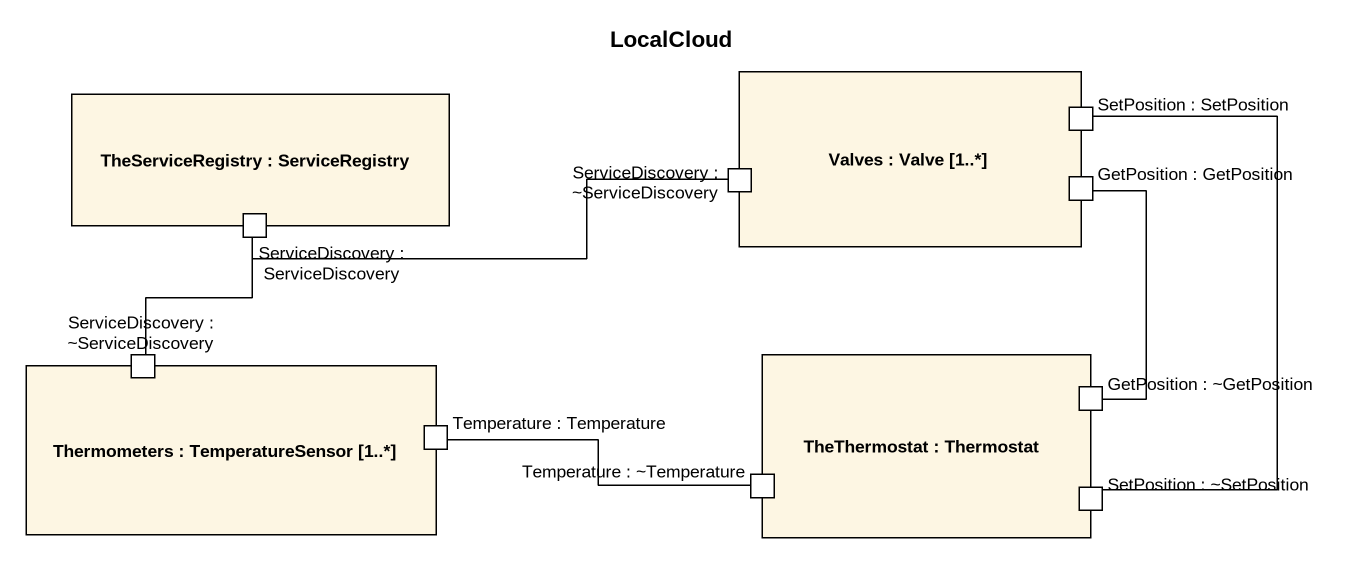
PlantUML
@startuml
title LocalCloud
rectangle "TheServiceRegistry : ServiceRegistry" as TheServiceRegistry {
  port "ServiceDiscovery : ServiceDiscovery" as ServiceDiscovery_2
}
rectangle "Valves : Valve [1..*]" as Valves {
  port "ServiceDiscovery : ~ServiceDiscovery" as ServiceDiscovery
  port "SetPosition : SetPosition" as SetPosition_SetPosition
  port "GetPosition : GetPosition" as GetPosition_GetPosition
}
rectangle "Thermometers : TemperatureSensor [1..*]" as Thermometers {
  port "ServiceDiscovery : ~ServiceDiscovery" as ServiceDiscovery_3
  port "Temperature : Temperature" as Temperature_Temperature
}
rectangle "TheThermostat : Thermostat" as TheThermostat {
  port "GetPosition : ~GetPosition" as GetPosition_GetPosition_2
  port "Temperature : ~Temperature" as Temperature_Temperature_2
  port "SetPosition : ~SetPosition" as SetPosition_SetPosition_2
}
ServiceDiscovery -left- ServiceDiscovery_2
GetPosition_GetPosition -- GetPosition_GetPosition_2
ServiceDiscovery_3 -up- ServiceDiscovery_2
Temperature_Temperature -right- Temperature_Temperature_2
SetPosition_SetPosition_2 -up- SetPosition_SetPosition
@enduml
